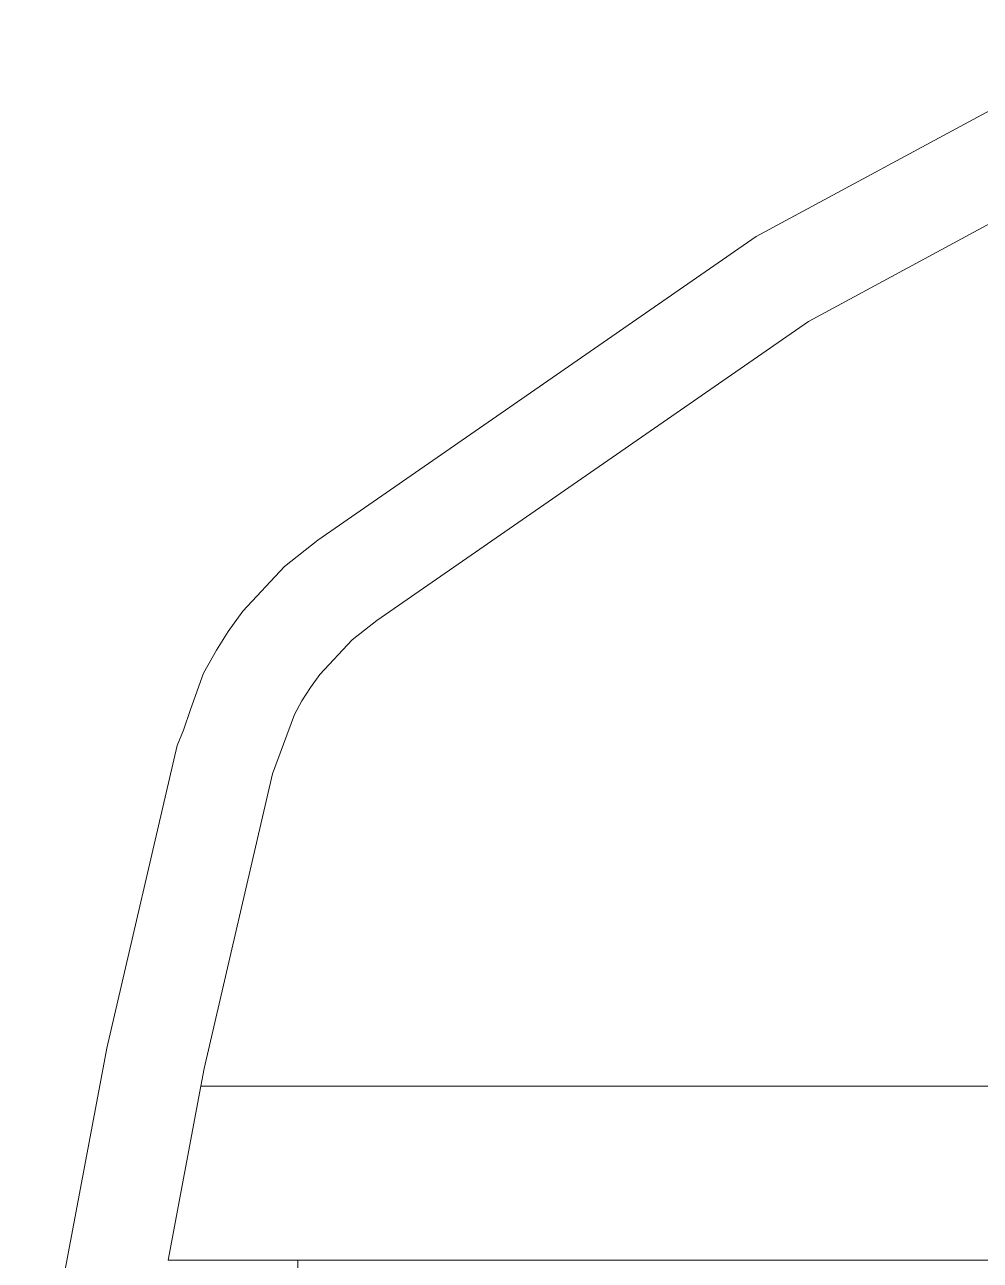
# Model space of a CAD drawing. Header units: inches. Extents: x -827 to 154, y -802 to 207.
# Drawn here: x -112.559 to -111.958, y -165.004 to -164.228 of the extents above; entities that cross this region are included whole.
import ezdxf

# ---------------------------------------------------------------- set-up
doc = ezdxf.new("R2010")
doc.units = ezdxf.units.IN
doc.header["$MEASUREMENT"] = 0
doc.layers.add('Layer0', color=7, linetype='Continuous', lineweight=9)
doc.layers.add('Shop_Sabre_RC-8_CNC_Router_skp', color=8, linetype='Continuous', lineweight=9)

# ---------------------------------------------------------------- blocks, each defined once
blk = doc.blocks.new('Shop_Sabre_RC-8_CNC_Router_skp_102-402841-Level 1')
at = {"layer": 'Layer0'}
for p, q in [((4.74561, 1.12072), (4.79497, 1.38231)), ((4.74561, 1.12072), (4.79497, 1.38231)), ((4.62332, 1.24168), (4.62332, 1.31981)), ((4.62332, 1.24168), (3.60195, 1.24168)), ((4.62332, 1.24168), (4.70483, 1.24168)), ((4.70483, 1.24168), (4.62332, 1.24168)), ((4.68419, 1.13231), (4.70483, 1.24168)), ((4.68419, 1.13231), (4.70483, 1.24168)), ((4.68419, 1.13231), (3.60195, 1.13231)), ((4.68419, 1.13231), (3.60195, 1.13231)), ((4.6821, 1.12123), (4.68419, 1.13231)), ((4.68419, 1.13231), (4.6821, 1.12123)), ((4.63914, 0.93607), (4.6821, 1.12123)), ((4.63914, 0.93607), (4.6821, 1.12123)), ((4.63914, 0.93607), (4.6821, 1.12123)), ((4.6821, 1.12123), (4.63914, 0.93607)), ((4.63914, 0.93607), (4.6821, 1.12123)), ((4.74328, 1.10837), (4.74561, 1.12072)), ((4.74328, 1.10837), (4.74561, 1.12072)), ((4.69915, 0.9182), (4.74328, 1.10837)), ((4.69915, 0.9182), (4.74328, 1.10837)), ((4.62551, 0.89883), (4.63914, 0.93607)), ((4.62551, 0.89883), (4.63914, 0.93607)), ((4.62551, 0.89883), (4.63914, 0.93607)), ((4.63914, 0.93607), (4.62551, 0.89883)), ((4.62551, 0.89883), (4.63914, 0.93607)), ((4.69519, 0.90859), (4.69915, 0.9182)), ((4.69915, 0.9182), (4.69519, 0.90859)), ((4.69519, 0.90859), (4.69915, 0.9182)), ((4.69085, 0.89551), (4.69519, 0.90859)), ((4.69519, 0.90859), (4.69085, 0.89551)), ((4.69085, 0.89551), (4.69519, 0.90859)), ((4.69085, 0.89551), (4.69519, 0.90859)), ((4.6207, 0.89013), (4.62551, 0.89883)), ((4.6207, 0.89013), (4.62551, 0.89883)), ((4.62551, 0.89883), (4.6207, 0.89013)), ((4.6207, 0.89013), (4.62551, 0.89883)), ((4.6207, 0.89013), (4.62551, 0.89883)), ((4.68255, 0.87283), (4.69085, 0.89551)), ((4.68255, 0.87283), (4.69085, 0.89551)), ((4.61537, 0.88174), (4.6207, 0.89013)), ((4.61537, 0.88174), (4.6207, 0.89013)), ((4.6207, 0.89013), (4.61537, 0.88174)), ((4.61537, 0.88174), (4.6207, 0.89013)), ((4.61537, 0.88174), (4.6207, 0.89013)), ((4.60954, 0.87369), (4.61537, 0.88174)), ((4.60954, 0.87369), (4.61537, 0.88174)), ((4.58924, 0.85191), (4.60954, 0.87369)), ((4.58924, 0.85191), (4.60954, 0.87369)), ((4.67449, 0.85824), (4.68255, 0.87283)), ((4.67449, 0.85824), (4.68255, 0.87283)), ((4.67449, 0.85824), (4.6671, 0.8466)), ((4.6671, 0.8466), (4.67449, 0.85824)), ((4.6671, 0.8466), (4.67449, 0.85824)), ((4.6671, 0.8466), (4.67449, 0.85824)), ((4.58924, 0.85191), (4.57363, 0.83961)), ((4.57363, 0.83961), (4.58924, 0.85191)), ((4.65788, 0.83389), (4.6671, 0.8466)), ((4.65788, 0.83389), (4.6671, 0.8466)), ((4.30245, 0.65188), (4.57363, 0.83961)), ((4.57363, 0.83961), (4.30245, 0.65188)), ((4.63168, 0.80577), (4.65788, 0.83389)), ((4.63168, 0.80577), (4.65788, 0.83389)), ((4.63168, 0.80577), (4.61078, 0.78932)), ((4.61078, 0.78932), (4.63168, 0.80577)), ((4.61078, 0.78932), (4.63168, 0.80577)), ((4.61078, 0.78932), (4.63168, 0.80577)), ((4.3352, 0.59853), (4.61078, 0.78932)), ((4.61078, 0.78932), (4.3352, 0.59853)), ((3.95731, 0.46536), (4.30245, 0.65188)), ((4.30245, 0.65188), (3.95731, 0.46536)), ((4.1596, 0.50364), (4.3352, 0.59853)), ((4.3352, 0.59853), (4.1596, 0.50364))]:
    blk.add_line(p, q, dxfattribs=at)
blk = doc.blocks.new('Shop_Sabre_RC-8_CNC_Router_skp_99-402838-Level 1')
blk.add_blockref('Shop_Sabre_RC-8_CNC_Router_skp_102-402841-Level 1', (0, 0))
blk = doc.blocks.new('Shop_Sabre_RC-8_CNC_Router_skp_98-402837-Level 1')
at = {"layer": 'Layer0'}
for p, q in [((4.69085, 0.83292), (4.69519, 0.846)), ((4.69085, 0.83292), (4.69519, 0.846)), ((4.6671, 0.78401), (4.67449, 0.79564)), ((4.6671, 0.78401), (4.67449, 0.79564)), ((4.63168, 0.74318), (4.61078, 0.72673)), ((4.61078, 0.72673), (4.63168, 0.74318))]:
    blk.add_line(p, q, dxfattribs=at)
blk = doc.blocks.new('Shop_Sabre_RC-8_CNC_Router_skp_97-402836-Level 1')
for name, p in [('Shop_Sabre_RC-8_CNC_Router_skp_99-402838-Level 1', (0, 0)), ('Shop_Sabre_RC-8_CNC_Router_skp_98-402837-Level 1', (0, 0.06259))]:
    blk.add_blockref(name, p)
blk = doc.blocks.new('Shop_Sabre_RC-8_CNC_Router_skp_79-402818-Level 1')
blk.add_blockref('Shop_Sabre_RC-8_CNC_Router_skp_97-402836-Level 1', (1.51743, 6.24073))
blk = doc.blocks.new('Shop_Sabre_RC-8_CNC_Router_skp_1-402740-Level 1')
blk.add_blockref('Shop_Sabre_RC-8_CNC_Router_skp_79-402818-Level 1', (41.85104, 24.85755))
blk = doc.blocks.new('Shop_Sabre_RC-8_CNC_Router_skp-402726-Level 1')
blk.add_blockref('Shop_Sabre_RC-8_CNC_Router_skp_1-402740-Level 1', (0, 0))

msp = doc.modelspace()

# ---------------------------------------------------------------- block references
at = {"layer": 'Shop_Sabre_RC-8_CNC_Router_skp', "color": 7, "rotation": 180}
msp.add_blockref('Shop_Sabre_RC-8_CNC_Router_skp-402726-Level 1', (-64.395614, -132.663924), dxfattribs=at)

doc.saveas('drawing.dxf')
